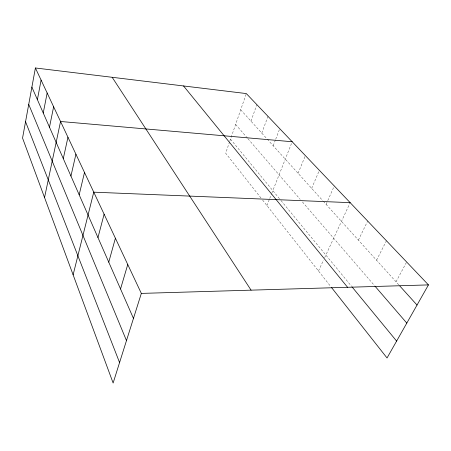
<?xml version="1.0" encoding="UTF-8"?>
<svg xmlns="http://www.w3.org/2000/svg" width="451" height="451" viewBox="0 0 451 451"><rect width="100%" height="100%" fill="white"/><g stroke="black" fill="none" stroke-linecap="round" stroke-linejoin="round"><path stroke-width="0.34" stroke-dasharray="2.25 1.69" d="M229.632 141.727L225.658 153.182L260.92 197.933M229.852 141.09L246.319 93.571M250.965 121.133L256.861 104.643M261.783 133.113L267.984 116.33M273.21 145.769L275.471 139.849M275.719 139.196L279.738 128.676M266.924 205.555L269.495 199.06M269.749 198.412L271.547 193.868M271.806 193.22L292.18 141.744M298.088 173.325L305.366 155.601M311.669 188.366L319.37 170.309M326.101 204.354L327.511 201.18M327.792 200.548L334.276 185.964M318.485 270.983L323.497 260.165M324.681 257.622L350.156 202.651M358.398 240.124L367.661 221.041M376.54 260.21L386.445 240.772M396.029 281.802L406.65 261.997M240.71 109.768L266.812 138.683M267.268 139.19L322.843 200.74M323.311 201.259L398.825 284.902M235.631 124.425L247.469 138.169M247.932 138.699L300.174 199.342M302.452 201.98L374.55 285.663M230.512 139.179L280.618 200.086M281.052 200.61L351.605 286.374M262.634 200.109L330.916 286.757"/><path stroke-width="0.68" d="M35.398 67.977L22.55 138.074L113.128 383.023L141.332 293.404L35.398 67.977L246.319 93.571L428.45 284.897L387.037 357.976L331.344 287.298M37.394 99.66L41.092 80.103M43.245 112.992L47.158 93.007M49.486 127.205L53.63 106.774M44.548 197.555L60.547 121.488L292.18 141.744M63.287 158.622L67.954 137.262M70.937 176.048L75.92 154.208M79.173 194.798L84.495 172.457M73.118 274.828L93.757 192.171L350.156 202.651M97.968 237.592L104.113 214.208M108.753 262.161L115.405 238.224M120.535 288.99L127.757 264.511M141.332 293.404L428.45 284.897M399.761 285.934L417.028 305.056M375.012 286.193L406.802 323.096M352.056 286.921L396.615 341.08M183.529 85.949L347.58 287.293M112.169 77.296L251.072 290.151M31.886 87.128L133.462 318.417M28.723 104.384L126.477 340.612M25.549 121.697L119.571 362.559"/></g></svg>
